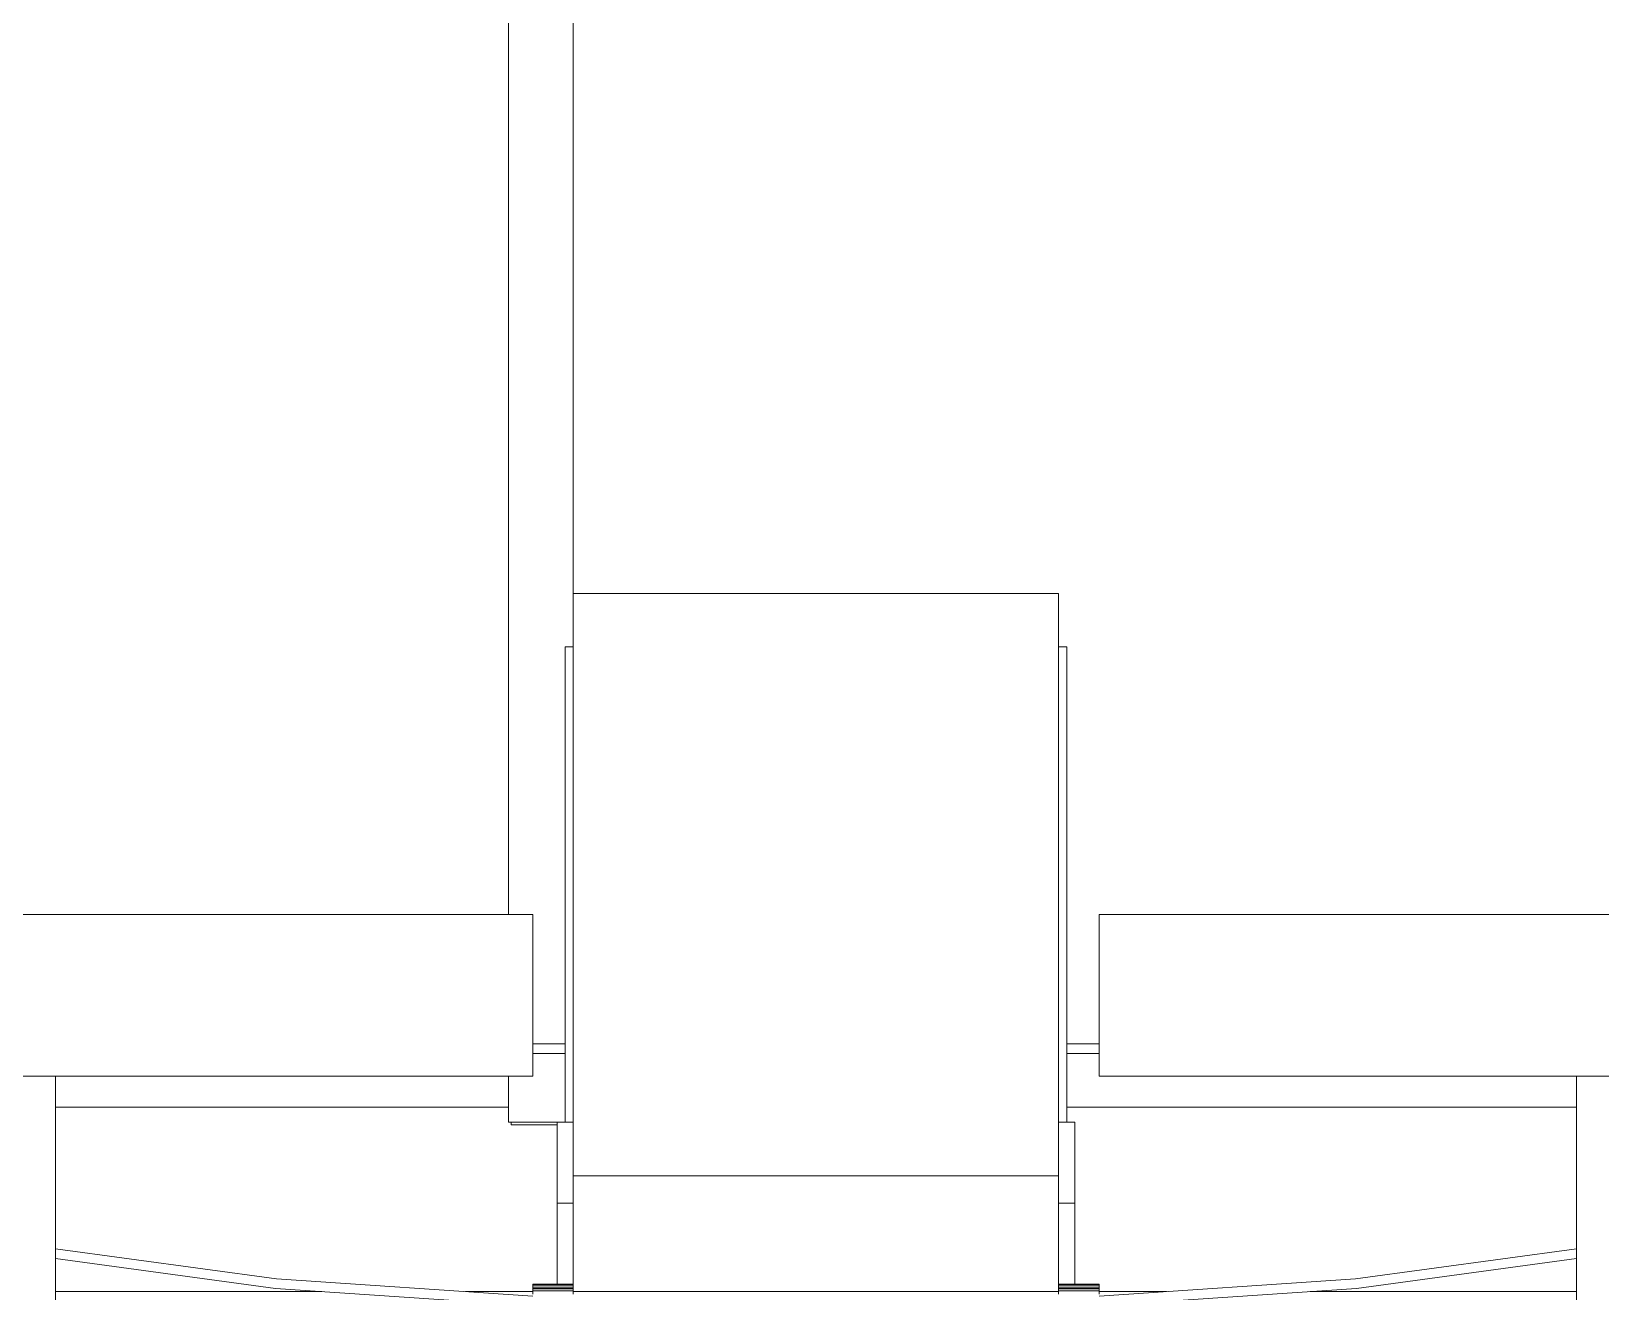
# Model space of a CAD drawing. Header units: centimetres. Extents: x -13467 to 3766, y -437 to 1921.
# Drawn here: x -3691 to -3594, y 189.7 to 267.6 of the extents above; entities that cross this region are included whole.
import ezdxf

# ---------------------------------------------------------------- set-up
doc = ezdxf.new("R2010")
doc.units = ezdxf.units.CM
doc.layers.add('M-EQPM', color=7, linetype='Continuous', lineweight=9)

# ---------------------------------------------------------------- blocks, each defined once
blk = doc.blocks.new('EQ-04-001 - EQ-04-001_dwg_Agrupar_331-1532824-Sección 1-2')
at = {"layer": 'M-EQPM', "color": 253, "true_color": 0x999999}
for p, q in [((-3108.636, 213), (-3146.136, 213)), ((-3108.636, 213), (-3108.636, 203)), ((-3073.636, 203), (-3073.636, 213)), ((-3073.636, 213), (-3036.136, 213)), ((-3036.136, 213), (-3073.636, 213)), ((-3141.136, 203), (-3138.136, 203)), ((-3141.136, 203), (-3138.136, 203)), ((-3108.636, 203), (-3138.136, 203)), ((-3138.136, 203), (-3138.136, 180)), ((-3138.136, 203), (-3108.636, 203)), ((-3138.136, 180), (-3138.136, 203)), ((-3073.636, 203), (-3044.136, 203)), ((-3073.636, 203), (-3044.136, 203)), ((-3073.636, 203), (-3044.136, 203)), ((-3041.136, 203), (-3044.136, 203)), ((-3044.136, 203), (-3044.136, 180)), ((-3108.636, 190.15), (-3108.636, 190.124)), ((-3108.636, 190.15), (-3106.136, 190.15)), ((-3108.636, 190.124), (-3108.636, 190.15)), ((-3108.636, 190.045), (-3108.636, 190.124)), ((-3106.136, 190.124), (-3108.636, 190.124)), ((-3106.136, 190.124), (-3106.136, 190.15)), ((-3106.136, 190.045), (-3106.136, 190.124)), ((-3076.136, 190.15), (-3076.136, 190.124)), ((-3076.136, 190.15), (-3073.636, 190.15)), ((-3076.136, 190.045), (-3076.136, 190.124)), ((-3073.636, 190.124), (-3076.136, 190.124)), ((-3073.636, 190.124), (-3073.636, 190.15)), ((-3073.636, 190.045), (-3073.636, 190.124)), ((-3108.636, 189.916), (-3108.636, 190.045)), ((-3106.136, 190.045), (-3108.636, 190.045)), ((-3108.636, 189.916), (-3108.636, 189.739)), ((-3108.636, 189.916), (-3106.136, 189.916)), ((-3108.636, 189.827), (-3108.636, 189.85)), ((-3106.136, 189.85), (-3108.636, 189.85)), ((-3108.636, 189.739), (-3108.636, 189.52)), ((-3106.136, 189.739), (-3108.636, 189.739)), ((-3108.636, 189.52), (-3108.636, 189.739)), ((-3106.136, 189.739), (-3108.636, 189.739)), ((-3106.136, 189.916), (-3106.136, 190.045)), ((-3106.136, 189.739), (-3106.136, 189.916)), ((-3106.136, 189.827), (-3106.136, 189.85)), ((-3106.136, 189.739), (-3106.136, 189.52)), ((-3106.136, 189.52), (-3106.136, 189.739)), ((-3076.136, 189.916), (-3076.136, 190.045)), ((-3076.136, 190.045), (-3073.636, 190.045)), ((-3076.136, 189.916), (-3076.136, 189.739)), ((-3076.136, 189.916), (-3073.636, 189.916)), ((-3076.136, 189.827), (-3076.136, 189.85)), ((-3073.636, 189.85), (-3076.136, 189.85)), ((-3076.136, 189.739), (-3076.136, 189.52)), ((-3073.636, 189.739), (-3076.136, 189.739)), ((-3076.136, 189.52), (-3076.136, 189.739)), ((-3076.136, 189.739), (-3073.636, 189.739)), ((-3073.636, 189.916), (-3073.636, 190.045)), ((-3073.636, 189.739), (-3073.636, 189.916)), ((-3073.636, 189.827), (-3073.636, 189.85)), ((-3073.636, 189.739), (-3073.636, 189.52)), ((-3073.636, 189.52), (-3073.636, 189.739))]:
    blk.add_line(p, q, dxfattribs=at)
at = {"layer": 'M-EQPM', "color": 253, "true_color": 0x999999, "flags": 128}
for points in [[(-3146.136, 213), (-3146.136, 203), (-3146.136, 213), (-3108.636, 213), (-3108.636, 203), (-3138.136, 203)], [(-3108.636, 203), (-3108.636, 213), (-3146.136, 213)], [(-3036.136, 203), (-3036.136, 213), (-3073.636, 213)], [(-3041.136, 203), (-3044.136, 203), (-3044.136, 180), (-3138.136, 180), (-3138.136, 203), (-3141.136, 203), (-3141.136, 94.9)], [(-3138.136, 180), (-3044.136, 180), (-3044.136, 203)], [(-3041.136, 94.9), (-3041.136, 203), (-3044.136, 203)], [(-3106.136, 190.15), (-3106.136, 190.124), (-3108.636, 190.124), (-3108.636, 190.15), (-3106.136, 190.15), (-3108.636, 190.15)], [(-3108.636, 189.739), (-3108.636, 189.916), (-3106.136, 189.916), (-3108.636, 189.916), (-3108.636, 190.045), (-3108.636, 190.124), (-3106.136, 190.124), (-3106.136, 190.045), (-3108.636, 190.045), (-3108.636, 190.124)], [(-3106.136, 189.739), (-3106.136, 189.916), (-3106.136, 190.045), (-3106.136, 190.124), (-3106.136, 190.15)], [(-3076.136, 189.916), (-3076.136, 190.045), (-3076.136, 190.124), (-3073.636, 190.124), (-3073.636, 190.045), (-3076.136, 190.045), (-3076.136, 190.124), (-3076.136, 190.15)], [(-3073.636, 190.15), (-3076.136, 190.15), (-3076.136, 190.124), (-3073.636, 190.124), (-3073.636, 190.15), (-3076.136, 190.15)], [(-3073.636, 189.739), (-3073.636, 189.916), (-3073.636, 190.045), (-3073.636, 190.124), (-3073.636, 190.15)], [(-3108.636, 189.739), (-3108.636, 189.916), (-3108.636, 190.045), (-3106.136, 190.045), (-3106.136, 189.916), (-3106.136, 189.739)], [(-3106.136, 189.52), (-3106.136, 189.739), (-3108.636, 189.739), (-3108.636, 189.52)], [(-3073.636, 189.739), (-3073.636, 189.916), (-3073.636, 190.045), (-3076.136, 190.045), (-3076.136, 189.916)], [(-3073.636, 189.52), (-3073.636, 189.739), (-3076.136, 189.739), (-3076.136, 189.52)]]:
    blk.add_lwpolyline(points, dxfattribs=at)
for points in [[(-3073.636, 213), (-3073.636, 203)], [(-3076.136, 189.739), (-3076.136, 189.916), (-3073.636, 189.916), (-3076.136, 189.916)]]:
    blk.add_lwpolyline(points, close=True, dxfattribs=at)
blk = doc.blocks.new('EQ-04-001 - EQ-04-001_dwg_Agrupar_330-1532825-Sección 1-2')
at = {"layer": 'M-EQPM', "color": 254, "true_color": 0xcccccc}
for p, q in [((-3106.636, 205), (-3108.636, 205)), ((-3073.636, 205), (-3075.636, 205)), ((-3106.636, 204.4), (-3108.636, 204.4)), ((-3073.636, 204.4), (-3075.636, 204.4)), ((-3138.136, 192.332), (-3124.493, 190.475)), ((-3044.136, 192.332), (-3057.779, 190.475)), ((-3124.553, 189.878), (-3138.136, 191.727)), ((-3044.136, 191.727), (-3057.718, 189.878)), ((-3124.493, 190.475), (-3108.636, 189.401)), ((-3073.636, 189.401), (-3057.779, 190.475)), ((-3108.636, 188.8), (-3124.553, 189.878)), ((-3073.636, 188.8), (-3057.718, 189.878))]:
    blk.add_line(p, q, dxfattribs=at)
at = {"layer": 'M-EQPM', "color": 136, "true_color": 0x007f7f}
for p, q in [((-3108.636, 205), (-3106.636, 205)), ((-3108.636, 205), (-3106.636, 205)), ((-3075.636, 205), (-3073.636, 205)), ((-3075.636, 205), (-3073.636, 205)), ((-3106.636, 204.4), (-3108.636, 204.4)), ((-3108.636, 204.4), (-3106.636, 204.4)), ((-3073.636, 204.4), (-3075.636, 204.4)), ((-3075.636, 204.4), (-3073.636, 204.4)), ((-3138.136, 192.332), (-3124.493, 190.475)), ((-3124.493, 190.475), (-3138.136, 192.332)), ((-3057.779, 190.475), (-3044.136, 192.332)), ((-3124.553, 189.878), (-3138.136, 191.727)), ((-3057.718, 189.878), (-3044.136, 191.727)), ((-3108.636, 189.401), (-3124.493, 190.475)), ((-3108.636, 189.401), (-3124.493, 190.475)), ((-3057.779, 190.475), (-3073.636, 189.401)), ((-3124.553, 189.878), (-3108.636, 188.8)), ((-3057.718, 189.878), (-3073.636, 188.8))]:
    blk.add_line(p, q, dxfattribs=at)
at = {"layer": 'M-EQPM', "color": 136, "true_color": 0x007f7f, "flags": 128}
for points in [[(-3044.136, 192.332), (-3057.779, 190.475), (-3073.636, 189.401)], [(-3108.636, 188.8), (-3124.553, 189.878), (-3138.136, 191.727)], [(-3044.136, 191.727), (-3057.718, 189.878), (-3073.636, 188.8)]]:
    blk.add_lwpolyline(points, dxfattribs=at)
blk = doc.blocks.new('EQ-04-001 - EQ-04-001_dwg_Agrupar_307-1532826-Sección 1-2')
at = {"layer": 'M-EQPM', "color": 136, "true_color": 0x007f7f}
for p, q in [((-3075.636, 200.15), (-3075.136, 200.15)), ((-3075.636, 200.15), (-3075.136, 200.15)), ((-3075.136, 195.15), (-3075.136, 200.15)), ((-3075.136, 195.15), (-3075.136, 200.15)), ((-3076.136, 195.15), (-3076.136, 196.85)), ((-3076.136, 195.15), (-3076.136, 196.85)), ((-3076.136, 195.15), (-3076.136, 196.85)), ((-3076.136, 195.15), (-3076.136, 190.15)), ((-3076.136, 195.15), (-3075.136, 195.15)), ((-3076.136, 190.15), (-3076.136, 195.15)), ((-3076.136, 190.15), (-3076.136, 195.15)), ((-3075.136, 190.15), (-3075.136, 195.15)), ((-3075.136, 190.15), (-3075.136, 195.15)), ((-3075.136, 190.15), (-3075.136, 195.15))]:
    blk.add_line(p, q, dxfattribs=at)
at = {"layer": 'M-EQPM', "color": 136, "true_color": 0x007f7f, "flags": 128}
blk.add_lwpolyline([(-3075.136, 195.15), (-3076.136, 195.15), (-3075.136, 195.15), (-3075.136, 200.15), (-3075.636, 200.15)], dxfattribs=at)
blk = doc.blocks.new('EQ-04-001 - EQ-04-001_dwg_Agrupar_311-1532827-Sección 1-2')
at = {"layer": 'M-EQPM', "color": 136, "true_color": 0x007f7f}
for p, q in [((-3107.136, 195.15), (-3107.136, 200.15)), ((-3107.136, 200.15), (-3106.636, 200.15)), ((-3107.136, 195.15), (-3107.136, 200.15)), ((-3107.136, 195.15), (-3107.136, 200.15)), ((-3106.136, 195.15), (-3106.136, 196.85)), ((-3106.136, 195.15), (-3106.136, 196.85)), ((-3107.136, 195.15), (-3107.136, 190.15)), ((-3107.136, 195.15), (-3106.136, 195.15)), ((-3107.136, 190.15), (-3107.136, 195.15)), ((-3107.136, 190.15), (-3107.136, 195.15)), ((-3106.136, 190.15), (-3106.136, 195.15)), ((-3106.136, 190.15), (-3106.136, 195.15)), ((-3106.136, 190.15), (-3106.136, 195.15))]:
    blk.add_line(p, q, dxfattribs=at)
at = {"layer": 'M-EQPM', "color": 136, "true_color": 0x007f7f, "flags": 128}
blk.add_lwpolyline([(-3106.636, 200.15), (-3107.136, 200.15)], close=True, dxfattribs=at)
blk.add_lwpolyline([(-3106.136, 195.15), (-3107.136, 195.15), (-3106.136, 195.15), (-3106.136, 196.85)], dxfattribs=at)
blk = doc.blocks.new('EQ-04-001 - EQ-04-001_dwg_Agrupar_313-1532828-Sección 1-2')
at = {"layer": 'M-EQPM', "color": 251, "true_color": 0x666666}
for p, q in [((-3117.136, 272.3), (-3117.136, 273.3)), ((-3117.025, 273.3), (-3117.136, 273.3)), ((-3117.136, 273.3), (-3117.025, 273.3)), ((-3116.695, 273.3), (-3117.025, 273.3)), ((-3117.025, 272.3), (-3117.025, 273.3)), ((-3116.155, 273.3), (-3116.695, 273.3)), ((-3116.695, 272.3), (-3116.695, 273.3)), ((-3115.417, 273.3), (-3116.155, 273.3)), ((-3116.155, 272.3), (-3116.155, 273.3)), ((-3116.155, 273.3), (-3115.417, 273.3)), ((-3114.5, 273.3), (-3115.417, 273.3)), ((-3115.417, 272.3), (-3115.417, 273.3)), ((-3113.426, 273.3), (-3114.5, 273.3)), ((-3114.5, 272.3), (-3114.5, 273.3)), ((-3112.222, 273.3), (-3113.426, 273.3)), ((-3113.426, 272.3), (-3113.426, 273.3)), ((-3110.917, 273.3), (-3112.222, 273.3)), ((-3112.222, 272.3), (-3112.222, 273.3)), ((-3109.544, 273.3), (-3110.917, 273.3)), ((-3110.917, 272.3), (-3110.917, 273.3)), ((-3109.544, 273.3), (-3108.136, 273.3)), ((-3109.544, 272.3), (-3109.544, 273.3)), ((-3109.544, 273.3), (-3108.136, 273.3)), ((-3108.136, 273.3), (-3106.728, 273.3)), ((-3108.136, 272.3), (-3108.136, 273.3)), ((-3108.136, 272.3), (-3108.136, 273.3)), ((-3108.136, 273.3), (-3106.728, 273.3)), ((-3105.355, 273.3), (-3106.728, 273.3)), ((-3106.728, 272.3), (-3106.728, 273.3)), ((-3106.728, 273.3), (-3105.355, 273.3)), ((-3104.05, 273.3), (-3105.355, 273.3)), ((-3105.355, 272.3), (-3105.355, 273.3)), ((-3102.846, 273.3), (-3104.05, 273.3)), ((-3104.05, 272.3), (-3104.05, 273.3)), ((-3101.772, 273.3), (-3102.846, 273.3)), ((-3102.846, 272.3), (-3102.846, 273.3)), ((-3100.855, 273.3), (-3101.772, 273.3)), ((-3101.772, 272.3), (-3101.772, 273.3)), ((-3100.117, 273.3), (-3100.855, 273.3)), ((-3100.855, 272.3), (-3100.855, 273.3)), ((-3099.576, 273.3), (-3100.117, 273.3)), ((-3100.117, 272.3), (-3100.117, 273.3)), ((-3099.247, 273.3), (-3099.576, 273.3)), ((-3099.576, 272.3), (-3099.576, 273.3)), ((-3099.247, 273.3), (-3099.136, 273.3)), ((-3099.136, 273.3), (-3099.247, 273.3)), ((-3099.247, 272.3), (-3099.247, 273.3)), ((-3099.136, 272.3), (-3099.136, 273.3)), ((-3117.025, 272.3), (-3117.136, 272.3)), ((-3117.025, 272.3), (-3117.136, 272.3)), ((-3117.025, 272.3), (-3116.695, 272.3)), ((-3116.695, 272.3), (-3116.155, 272.3)), ((-3116.155, 272.3), (-3115.417, 272.3)), ((-3115.417, 272.3), (-3116.155, 272.3)), ((-3115.417, 272.3), (-3116.155, 272.3)), ((-3115.417, 272.3), (-3114.5, 272.3)), ((-3114.5, 272.3), (-3113.426, 272.3)), ((-3113.426, 272.3), (-3112.222, 272.3)), ((-3112.222, 272.3), (-3110.917, 272.3)), ((-3110.917, 272.3), (-3109.544, 272.3)), ((-3106.136, 272.15), (-3110.136, 272.15)), ((-3110.136, 213), (-3110.136, 272.15)), ((-3110.136, 272.15), (-3106.136, 272.15)), ((-3110.136, 213), (-3110.136, 272.15)), ((-3109.986, 272.3), (-3109.986, 272.15)), ((-3109.986, 272.3), (-3109.986, 272.15)), ((-3109.986, 272.3), (-3109.986, 272.15)), ((-3109.544, 272.3), (-3108.136, 272.3)), ((-3108.136, 272.3), (-3109.544, 272.3)), ((-3108.136, 272.3), (-3106.728, 272.3)), ((-3106.728, 272.3), (-3105.355, 272.3)), ((-3106.286, 272.3), (-3106.286, 272.15)), ((-3106.286, 272.15), (-3106.286, 272.3)), ((-3106.286, 272.3), (-3106.286, 272.15)), ((-3106.136, 272.15), (-3106.136, 232.85)), ((-3106.136, 272.15), (-3106.136, 232.85)), ((-3105.355, 272.3), (-3104.05, 272.3)), ((-3104.05, 272.3), (-3102.846, 272.3)), ((-3102.846, 272.3), (-3101.772, 272.3)), ((-3101.772, 272.3), (-3100.855, 272.3)), ((-3100.855, 272.3), (-3100.117, 272.3)), ((-3100.117, 272.3), (-3099.576, 272.3)), ((-3099.576, 272.3), (-3099.247, 272.3)), ((-3099.247, 272.3), (-3099.136, 272.3)), ((-3099.247, 272.3), (-3099.136, 272.3)), ((-3106.136, 232.85), (-3106.136, 196.85)), ((-3106.136, 232.85), (-3076.136, 232.85)), ((-3106.136, 232.85), (-3106.136, 196.85)), ((-3076.136, 196.85), (-3076.136, 232.85)), ((-3076.136, 232.85), (-3076.136, 196.85)), ((-3076.136, 232.85), (-3076.136, 196.85)), ((-3106.136, 229.55), (-3106.636, 229.55)), ((-3106.636, 200.15), (-3106.636, 229.55)), ((-3106.636, 229.55), (-3106.136, 229.55)), ((-3106.636, 229.55), (-3106.636, 200.15)), ((-3075.636, 229.55), (-3076.136, 229.55)), ((-3075.636, 229.55), (-3076.136, 229.55)), ((-3075.636, 229.55), (-3075.636, 200.15)), ((-3075.636, 200.15), (-3075.636, 229.55)), ((-3110.136, 200.15), (-3110.136, 203)), ((-3110.136, 200.15), (-3110.136, 203)), ((-3110.136, 200.15), (-3107.136, 200.15)), ((-3110.136, 200.15), (-3107.136, 200.15)), ((-3109.986, 200), (-3109.986, 200.15)), ((-3109.986, 200), (-3109.986, 200.15)), ((-3109.986, 200), (-3107.136, 200)), ((-3109.986, 200), (-3107.136, 200)), ((-3106.136, 200.15), (-3106.636, 200.15)), ((-3106.136, 200.15), (-3106.636, 200.15)), ((-3076.136, 200.15), (-3075.636, 200.15)), ((-3075.636, 200.15), (-3076.136, 200.15)), ((-3106.136, 196.85), (-3076.136, 196.85))]:
    blk.add_line(p, q, dxfattribs=at)
at = {"layer": 'M-EQPM', "color": 251, "true_color": 0x666666, "flags": 128}
for points in [[(-3116.155, 272.3), (-3116.155, 273.3), (-3116.695, 273.3), (-3116.695, 272.3), (-3117.025, 272.3), (-3117.136, 272.3), (-3117.136, 273.3)], [(-3117.136, 272.3), (-3117.136, 273.3), (-3117.025, 273.3), (-3117.025, 272.3), (-3117.025, 273.3), (-3116.695, 273.3), (-3116.695, 272.3), (-3116.155, 272.3), (-3116.155, 273.3)], [(-3117.136, 273.3), (-3117.025, 273.3), (-3116.695, 273.3), (-3116.155, 273.3)], [(-3116.155, 273.3), (-3115.417, 273.3), (-3115.417, 272.3), (-3115.417, 273.3)], [(-3115.417, 273.3), (-3114.5, 273.3), (-3114.5, 272.3), (-3113.426, 272.3), (-3112.222, 272.3)], [(-3112.222, 273.3), (-3113.426, 273.3), (-3113.426, 272.3), (-3113.426, 273.3), (-3114.5, 273.3), (-3114.5, 272.3), (-3115.417, 272.3)], [(-3115.417, 273.3), (-3114.5, 273.3), (-3113.426, 273.3), (-3112.222, 273.3)], [(-3112.222, 272.3), (-3112.222, 273.3), (-3110.917, 273.3), (-3110.917, 272.3), (-3109.544, 272.3)], [(-3109.544, 273.3), (-3109.544, 272.3), (-3109.544, 273.3), (-3110.917, 273.3), (-3110.917, 272.3), (-3112.222, 272.3), (-3112.222, 273.3)], [(-3112.222, 273.3), (-3110.917, 273.3), (-3109.544, 273.3)], [(-3109.544, 272.3), (-3108.136, 272.3), (-3108.136, 273.3), (-3109.544, 273.3)], [(-3108.136, 273.3), (-3106.728, 273.3), (-3106.728, 272.3), (-3106.728, 273.3), (-3105.355, 273.3), (-3105.355, 272.3)], [(-3105.355, 273.3), (-3105.355, 272.3), (-3106.728, 272.3), (-3108.136, 272.3)], [(-3105.355, 273.3), (-3104.05, 273.3), (-3102.846, 273.3), (-3101.772, 273.3)], [(-3105.355, 272.3), (-3104.05, 272.3), (-3102.846, 272.3), (-3101.772, 272.3), (-3101.772, 273.3)], [(-3101.772, 272.3), (-3101.772, 273.3), (-3102.846, 273.3), (-3102.846, 272.3), (-3102.846, 273.3), (-3104.05, 273.3), (-3104.05, 272.3), (-3104.05, 273.3), (-3105.355, 273.3)], [(-3101.772, 273.3), (-3100.855, 273.3), (-3100.117, 273.3)], [(-3101.772, 273.3), (-3100.855, 273.3), (-3100.855, 272.3), (-3100.855, 273.3), (-3100.117, 273.3)], [(-3100.117, 273.3), (-3099.576, 273.3), (-3099.247, 273.3), (-3099.136, 273.3)], [(-3100.117, 273.3), (-3100.117, 272.3), (-3099.576, 272.3), (-3099.247, 272.3), (-3099.247, 273.3), (-3099.136, 273.3), (-3099.136, 272.3)], [(-3099.136, 273.3), (-3099.136, 272.3), (-3099.247, 272.3), (-3099.247, 273.3), (-3099.576, 273.3), (-3099.576, 272.3), (-3099.576, 273.3), (-3100.117, 273.3), (-3100.117, 272.3)], [(-3116.155, 272.3), (-3116.695, 272.3), (-3117.025, 272.3), (-3117.136, 272.3)], [(-3112.222, 272.3), (-3113.426, 272.3), (-3114.5, 272.3), (-3115.417, 272.3)], [(-3109.544, 272.3), (-3110.917, 272.3), (-3112.222, 272.3)], [(-3110.136, 213), (-3110.136, 272.15), (-3106.136, 272.15), (-3106.136, 232.85)], [(-3105.355, 272.3), (-3106.728, 272.3), (-3108.136, 272.3)], [(-3101.772, 272.3), (-3102.846, 272.3), (-3104.05, 272.3), (-3105.355, 272.3)], [(-3100.117, 272.3), (-3100.855, 272.3), (-3101.772, 272.3)], [(-3100.117, 272.3), (-3100.855, 272.3), (-3101.772, 272.3)], [(-3099.136, 272.3), (-3099.247, 272.3), (-3099.576, 272.3), (-3100.117, 272.3)], [(-3106.136, 196.85), (-3106.136, 232.85), (-3076.136, 232.85), (-3106.136, 232.85)], [(-3106.136, 229.55), (-3106.636, 229.55), (-3106.636, 200.15), (-3106.136, 200.15)], [(-3076.136, 229.55), (-3075.636, 229.55), (-3075.636, 200.15), (-3076.136, 200.15)], [(-3107.136, 200.15), (-3110.136, 200.15), (-3110.136, 203)], [(-3107.136, 200), (-3109.986, 200), (-3109.986, 200.15)]]:
    blk.add_lwpolyline(points, dxfattribs=at)
blk.add_lwpolyline([(-3076.136, 196.85), (-3106.136, 196.85)], close=True, dxfattribs=at)
blk = doc.blocks.new('EQ-04-001 - EQ-04-001_dwg_005_DETECTOR_METALES_FILETE_dwg-1532831-Sección 1-2')
for name in ['EQ-04-001 - EQ-04-001_dwg_Agrupar_313-1532828-Sección 1-2', 'EQ-04-001 - EQ-04-001_dwg_Agrupar_331-1532824-Sección 1-2', 'EQ-04-001 - EQ-04-001_dwg_Agrupar_330-1532825-Sección 1-2', 'EQ-04-001 - EQ-04-001_dwg_Agrupar_311-1532827-Sección 1-2', 'EQ-04-001 - EQ-04-001_dwg_Agrupar_307-1532826-Sección 1-2']:
    blk.add_blockref(name, (0, 0))
blk = doc.blocks.new('EQ-04-001 - EQ-04-001_dwg-1532823-Sección 1-2')
blk.add_blockref('EQ-04-001 - EQ-04-001_dwg_005_DETECTOR_METALES_FILETE_dwg-1532831-Sección 1-2', (0, 0))
blk = doc.blocks.new('EQ-04-001 - EQ-04-001-1532837-Sección 1-2')
blk.add_blockref('EQ-04-001 - EQ-04-001_dwg-1532823-Sección 1-2', (0, 0))
blk = doc.blocks.new('EQ-05-014 - EQ-05-014_dwg_Agrupar_514-1555421-Sección 1-2')
at = {"layer": 'M-EQPM', "color": 1, "true_color": 0xff0000}
for p, q in [((-3110.136, 201.084), (-3138.136, 201.084)), ((-3138.136, 201.084), (-3110.136, 201.084)), ((-3110.136, 201.084), (-3138.136, 201.084)), ((-3044.136, 201.084), (-3075.636, 201.084)), ((-3075.636, 201.084), (-3044.136, 201.084)), ((-3044.136, 201.084), (-3075.636, 201.084)), ((-3121.684, 189.684), (-3138.136, 189.684)), ((-3138.136, 189.684), (-3121.684, 189.684)), ((-3108.636, 189.684), (-3112.81, 189.684)), ((-3112.81, 189.684), (-3108.636, 189.684)), ((-3076.136, 189.684), (-3106.136, 189.684)), ((-3106.136, 189.684), (-3076.136, 189.684)), ((-3069.461, 189.684), (-3073.636, 189.684)), ((-3073.636, 189.684), (-3069.461, 189.684)), ((-3044.136, 189.684), (-3060.587, 189.684)), ((-3060.587, 189.684), (-3044.136, 189.684))]:
    blk.add_line(p, q, dxfattribs=at)
blk = doc.blocks.new('EQ-05-014 - EQ-05-014_dwg-1555392-Sección 1-2')
blk.add_blockref('EQ-05-014 - EQ-05-014_dwg_Agrupar_514-1555421-Sección 1-2', (0, 0))
blk = doc.blocks.new('EQ-05-014 - EQ-05-014-1555424-Sección 1-2')
blk.add_blockref('EQ-05-014 - EQ-05-014_dwg-1555392-Sección 1-2', (0, 0))
blk = doc.blocks.new('PQ_RVR_MEP-01_ZZ_ZZ_MO_T_A_rvt-2-Sección 1-2')
at = {"layer": 'M-EQPM', "lineweight": 9}
for name in ['EQ-04-001 - EQ-04-001-1532837-Sección 1-2', 'EQ-05-014 - EQ-05-014-1555424-Sección 1-2']:
    blk.add_blockref(name, (0, 0), dxfattribs=at)

msp = doc.modelspace()

# ---------------------------------------------------------------- block references
at = {"lineweight": 5}
msp.add_blockref('PQ_RVR_MEP-01_ZZ_ZZ_MO_T_A_rvt-2-Sección 1-2', (-551.352, 0), dxfattribs=at)

doc.saveas('drawing.dxf')
